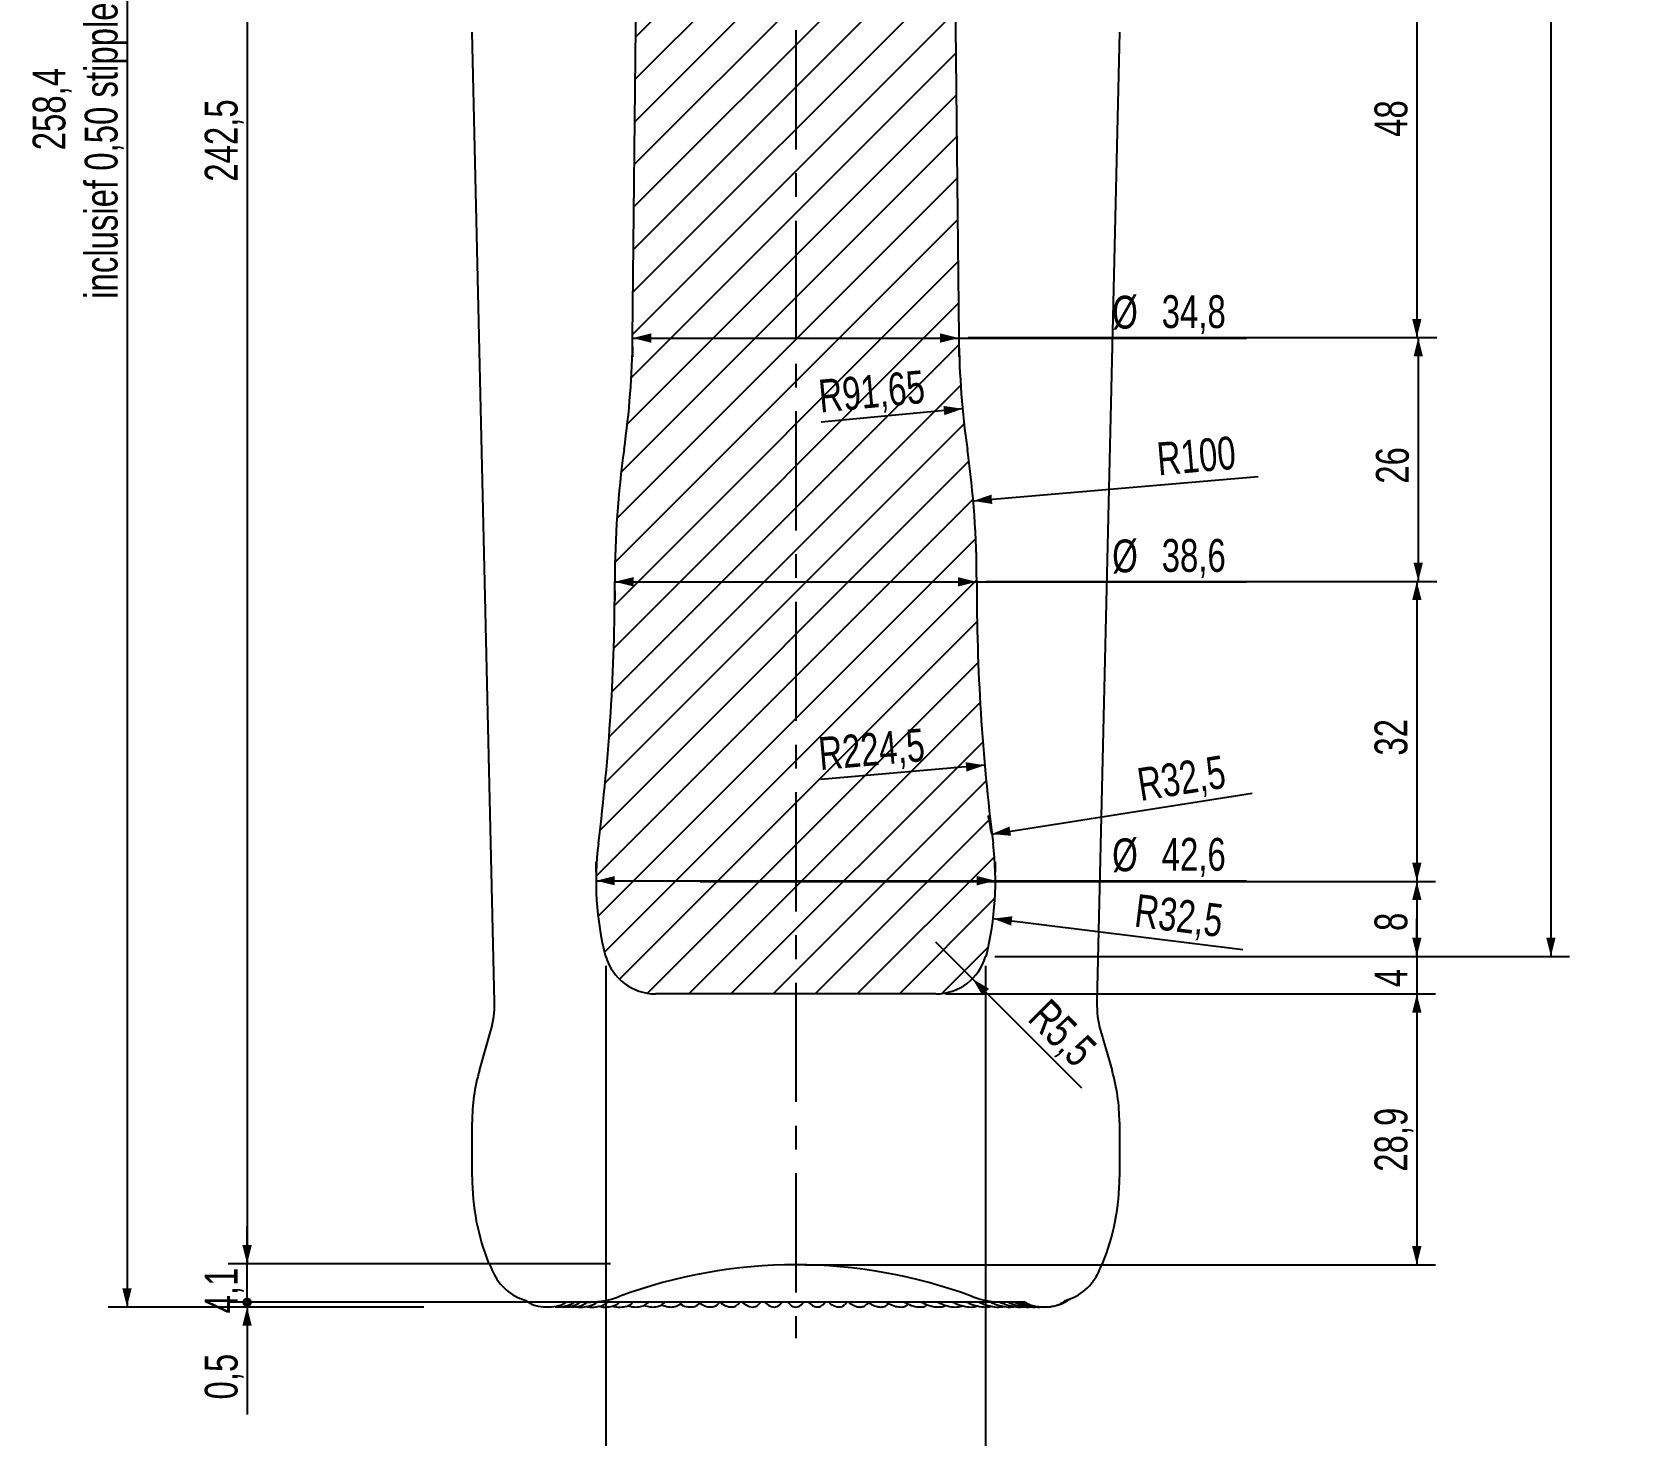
# Model space of a CAD drawing. Header units: millimetres. Extents: x -295 to 586, y 8 to 412.
# Drawn here: x 95.7 to 267.2, y 87.2 to 236.9 of the extents above; entities that cross this region are included whole.
import ezdxf

# ---------------------------------------------------------------- set-up
doc = ezdxf.new("R2010")
doc.units = ezdxf.units.MM
doc.linetypes.add('CENTERX2', pattern=[20.319999999999997, 12.7, -2.54, 2.54, -2.54])
for name, color, linetype in [('CENTERLINE', 4, 'CENTERX2'), ('DIMENSIONS', 2, 'Continuous'), ('HATCH', 3, 'Continuous')]:
    doc.layers.add(name, color=color, linetype=linetype)
doc.layers.add('OUTLINE', color=7, linetype='Continuous', lineweight=25)
doc.styles.add('SLDTEXTSTYLE0', font='TXT', dxfattribs={"width": 0.75})
doc.dimstyles.new('SLDDIMSTYLE0', dxfattribs={"dimtxt": 3.5, "dimasz": 2, "dimexe": 0, "dimexo": 0.0625, "dimgap": 0.875, "dimtad": 1, "dimrnd": 1e-09, "dimzin": 12, "dimdsep": 46, "dimtxsty": 'SLDTEXTSTYLE0', "dimsah": 1, "dimcen": 0.09, "dimadec": 0, "dimazin": 3, "dimtfac": 1, "dimtofl": 0, "dimtmove": 0, "dimatfit": 3, "dimfxl": 0, "dimfrac": 2, "dimtolj": 1, "dimtzin": 12, "dimarcsym": 0})
doc.dimstyles.new('SLDDIMSTYLE1', dxfattribs={"dimtxt": 3.5, "dimasz": 1, "dimexe": 0, "dimexo": 0.0625, "dimgap": 0.875, "dimtad": 1, "dimrnd": 1e-09, "dimzin": 12, "dimdsep": 46, "dimtxsty": 'SLDTEXTSTYLE0', "dimblk1": 'DOT', "dimsah": 1, "dimcen": 0.09, "dimadec": 0, "dimazin": 3, "dimtfac": 1, "dimtmove": 0, "dimatfit": 0, "dimldrblk": 'DOT', "dimfxl": 0, "dimfrac": 2, "dimtolj": 1, "dimtzin": 12, "dimarcsym": 0})
doc.dimstyles.new('SLDDIMSTYLE2', dxfattribs={"dimtxt": 3.5, "dimasz": 2, "dimexe": 0, "dimexo": 0.0625, "dimgap": 0.875, "dimtad": 1, "dimrnd": 1e-09, "dimdsep": 46, "dimtxsty": 'SLDTEXTSTYLE0', "dimblk2": 'DOT', "dimsah": 1, "dimcen": 0.09, "dimadec": 0, "dimazin": 2, "dimtfac": 1, "dimtmove": 0, "dimatfit": 0, "dimfxl": 0, "dimfrac": 2, "dimtolj": 1, "dimtzin": 12, "dimarcsym": 0})
doc.dimstyles.new('SLDDIMSTYLE3', dxfattribs={"dimtxt": 3.5, "dimasz": 2, "dimexe": 0, "dimexo": 0.0625, "dimgap": 0.875, "dimtad": 1, "dimrnd": 1e-09, "dimzin": 12, "dimdsep": 46, "dimtxsty": 'SLDTEXTSTYLE0', "dimsah": 1, "dimcen": 0.09, "dimadec": 0, "dimazin": 3, "dimtfac": 1, "dimtmove": 0, "dimatfit": 0, "dimfxl": 0, "dimfrac": 2, "dimtolj": 1, "dimtzin": 12, "dimarcsym": 0})
doc.dimstyles.new('SLDDIMSTYLE4', dxfattribs={"dimtxt": 3.5, "dimasz": 2, "dimexe": 0, "dimexo": 0.0625, "dimgap": 0.875, "dimtad": 1, "dimrnd": 1e-09, "dimzin": 12, "dimdsep": 46, "dimtxsty": 'SLDTEXTSTYLE0', "dimsah": 1, "dimcen": 0, "dimadec": 0, "dimazin": 3, "dimtfac": 1, "dimtofl": 0, "dimtmove": 0, "dimatfit": 3, "dimfxl": 0, "dimfrac": 2, "dimtolj": 1, "dimtzin": 12, "dimarcsym": 0})
doc.dimstyles.new('SLDDIMSTYLE5', dxfattribs={"dimtxt": 3.5, "dimasz": 2, "dimexe": 0, "dimexo": 0.0625, "dimgap": 0.875, "dimtad": 1, "dimrnd": 1e-09, "dimzin": 12, "dimdsep": 46, "dimtxsty": 'SLDTEXTSTYLE0', "dimsah": 1, "dimcen": 0, "dimadec": 0, "dimazin": 3, "dimtfac": 1, "dimtofl": 0, "dimtmove": 0, "dimatfit": 3, "dimfxl": 0, "dimfrac": 2, "dimtolj": 1, "dimtzin": 12, "dimarcsym": 0})
doc.dimstyles.new('SLDDIMSTYLE6', dxfattribs={"dimtxt": 3.5, "dimasz": 2, "dimexe": 0, "dimexo": 0.0625, "dimgap": 0.875, "dimtad": 1, "dimrnd": 1e-09, "dimzin": 12, "dimdsep": 46, "dimtxsty": 'SLDTEXTSTYLE0', "dimsah": 1, "dimcen": 0, "dimadec": 0, "dimazin": 3, "dimtfac": 1, "dimtofl": 0, "dimtmove": 0, "dimatfit": 3, "dimfxl": 0, "dimfrac": 2, "dimtolj": 1, "dimtzin": 12, "dimarcsym": 0})

# ---------------------------------------------------------------- blocks, each defined once
blk = doc.blocks.new('_D')
at = {"layer": 'DIMENSIONS'}
for p, q in [((170.8130645235097, 359.30348117679), (103.8029422759552, 359.30348117679)), ((105.8029422759552, 359.30348117679), (105.8029422759552, 100.90348117679)), ((137.4545818691661, 100.90348117679), (103.8029422759552, 100.90348117679))]:
    blk.add_line(p, q, dxfattribs=at)
for points in [[(105.8029422759552, 359.30348117679), (105.3029422759552, 357.30348117679), (106.3029422759552, 357.30348117679)], [(105.8029422759552, 100.90348117679), (106.3029422759552, 102.90348117679), (105.3029422759552, 102.90348117679)]]:
    blk.add_solid(points, dxfattribs=at)
at = {"layer": 'DIMENSIONS', "char_height": 3.5, "attachment_point": 1, "rotation": 90.00000000000041, "style": 'SLDTEXTSTYLE0'}
for s, insert in [('inclusief 0,50 stipple', (101.2912053613765, 208.446442458067)), ('258,4', (95.7356816340252, 224.2855208661774))]:
    blk.add_mtext(s, dxfattribs=dict(at, insert=insert))
blk = doc.blocks.new('_Dot')
at = {"color": 0, "linetype": 'ByBlock', "lineweight": -2}
blk.add_line((-0.5, 0), (-1, 0), dxfattribs=at)
at = {"color": 0, "linetype": 'ByBlock', "const_width": 0.5}
blk.add_lwpolyline([(-0.25, 0, 1), (0.25, 0, 1)], format="xyb", close=True, dxfattribs=at)
blk = doc.blocks.new('_D_1')
at = {"layer": 'DIMENSIONS'}
for p, q in [((118.6089745792282, 105.50348117679), (118.6089745792282, 109.50348117679)), ((157.3789745792281, 105.50348117679), (116.6089745792282, 105.50348117679)), ((118.6089745792282, 101.40348117679), (118.6089745792282, 105.50348117679)), ((157.3789745792281, 101.40348117679), (116.6089745792282, 101.40348117679)), ((118.6089745792282, 101.40348117679), (118.6089745792282, 97.40348117678998))]:
    blk.add_line(p, q, dxfattribs=at)
blk.add_solid([(118.6089745792282, 105.50348117679), (119.1089745792282, 107.50348117679), (118.1089745792282, 107.50348117679)], dxfattribs=at)
at = {"layer": 'DIMENSIONS', "rotation": 90.0000000000004}
blk.add_blockref('_Dot', (118.6089745792282, 101.40348117679), dxfattribs=at)
at = {"layer": 'DIMENSIONS', "insert": (114.0972376646493, 100.2210756547883), "char_height": 3.5, "attachment_point": 1, "rotation": 90, "style": 'SLDTEXTSTYLE0'}
blk.add_mtext('4,1', dxfattribs=at)
blk = doc.blocks.new('_D_2')
at = {"layer": 'DIMENSIONS'}
for p, q in [((118.6089745792281, 101.40348117679), (118.6089745792281, 105.40348117679)), ((157.3789745792281, 101.40348117679), (116.6089745792281, 101.40348117679)), ((118.6089745792281, 100.90348117679), (118.6089745792281, 101.40348117679)), ((137.4545818691661, 100.90348117679), (116.6089745792281, 100.90348117679)), ((118.6089745792281, 100.90348117679), (118.6089745792281, 89.45016295888443))]:
    blk.add_line(p, q, dxfattribs=at)
blk.add_solid([(118.6089745792281, 100.90348117679), (118.1089745792281, 98.90348117679), (119.1089745792281, 98.90348117679)], dxfattribs=at)
at = {"layer": 'DIMENSIONS', "rotation": 270.0000000000004}
blk.add_blockref('_Dot', (118.6089745792281, 101.40348117679), dxfattribs=at)
at = {"layer": 'DIMENSIONS', "insert": (114.0972376646492, 91.03766295888447), "char_height": 3.5, "attachment_point": 1, "rotation": 90, "style": 'SLDTEXTSTYLE0'}
blk.add_mtext('0,5', dxfattribs=at)
blk = doc.blocks.new('_D_3')
at = {"layer": 'DIMENSIONS'}
for p, q in [((243.3839745792282, 138.30348117679), (243.3839745792282, 142.30348117679)), ((198.4339745792282, 138.30348117679), (245.3839745792282, 138.30348117679)), ((243.3839745792282, 138.30348117679), (243.3839745792282, 134.30348117679)), ((193.092471957099, 134.30348117679), (245.3839745792282, 134.30348117679)), ((243.3839745792282, 134.30348117679), (243.3839745792282, 130.30348117679))]:
    blk.add_line(p, q, dxfattribs=at)
for points in [[(243.3839745792282, 138.30348117679), (243.8839745792282, 140.30348117679), (242.8839745792282, 140.30348117679)], [(243.3839745792282, 134.30348117679), (242.8839745792282, 132.30348117679), (243.8839745792282, 132.30348117679)]]:
    blk.add_solid(points, dxfattribs=at)
at = {"layer": 'DIMENSIONS', "insert": (238.8722376646493, 135.0116278549608), "char_height": 3.5, "attachment_point": 1, "rotation": 90.00000000000041, "style": 'SLDTEXTSTYLE0'}
blk.add_mtext('4', dxfattribs=at)
blk = doc.blocks.new('_D_5')
at = {"layer": 'DIMENSIONS'}
for p, q in [((156.8839745792282, 137.30348117679), (156.8839745792282, 79.33659747293298)), ((197.3839745792281, 137.30348117679), (197.3839745792281, 79.33659747293298)), ((156.8839745792282, 81.33659747293298), (197.3839745792281, 81.33659747293298))]:
    blk.add_line(p, q, dxfattribs=at)
for points in [[(156.8839745792282, 81.33659747293298), (158.8839745792282, 80.83659747293298), (158.8839745792282, 81.83659747293298)], [(197.3839745792281, 81.33659747293298), (195.3839745792281, 81.83659747293298), (195.3839745792281, 80.83659747293298)]]:
    blk.add_solid(points, dxfattribs=at)
at = {"layer": 'DIMENSIONS', "char_height": 3.5, "attachment_point": 1, "style": 'SLDTEXTSTYLE0'}
for s, insert in [('%%c', (169.9705647431626, 85.84833456213487)), ('40,5', (175.248866727632, 85.84833438751188))]:
    blk.add_mtext(s, dxfattribs=dict(at, insert=insert))
blk = doc.blocks.new('_D_6')
at = {"layer": 'DIMENSIONS'}
for p, q in [((162.4839745792281, 348.0016962210916), (116.6089745792281, 348.0016962210916)), ((118.6089745792281, 348.0016962210916), (118.6089745792281, 105.50348117679)), ((143.4089745792282, 105.50348117679), (116.6089745792281, 105.50348117679))]:
    blk.add_line(p, q, dxfattribs=at)
for points in [[(118.6089745792281, 348.0016962210916), (118.1089745792281, 346.0016962210916), (119.1089745792281, 346.0016962210916)], [(118.6089745792281, 105.50348117679), (119.1089745792281, 107.50348117679), (118.1089745792281, 107.50348117679)]]:
    blk.add_solid(points, dxfattribs=at)
at = {"layer": 'DIMENSIONS', "insert": (114.0972376646493, 220.9346283883282), "char_height": 3.5, "attachment_point": 1, "rotation": 90.00000000000041, "style": 'SLDTEXTSTYLE0'}
blk.add_mtext('242,5', dxfattribs=at)
blk = doc.blocks.new('_D_7')
at = {"layer": 'DIMENSIONS'}
blk.add_line((197.2923335866784, 158.6905667029153), (179.8255015220563, 157.1587612578623), dxfattribs=at)
blk.add_solid([(197.2923335866784, 158.6905667029153), (195.256299113529, 159.0139296942228), (195.3436617615195, 158.0177531196457)], dxfattribs=at)
at = {"layer": 'DIMENSIONS', "insert": (179.4313612227724, 161.6530542111388), "char_height": 3.5, "attachment_point": 1, "rotation": 5.0119001887814925, "style": 'SLDTEXTSTYLE0'}
blk.add_mtext('R224,5', dxfattribs=at)
blk = doc.blocks.new('_D_8')
at = {"layer": 'DIMENSIONS'}
blk.add_line((198.0394483693349, 151.3521000684048), (225.8146995053793, 155.7197869781674), dxfattribs=at)
blk.add_arc((165.9339745792282, 146.30348117679), 32.50000000000002, 8.915059773654663, 12.45809198555026, dxfattribs=at)
blk.add_solid([(198.0394483693349, 151.3521000684048), (200.0928408932125, 151.1688539418871), (199.9374987734705, 152.1567146738904)], dxfattribs=at)
at = {"layer": 'DIMENSIONS', "insert": (213.3732539999658, 158.3269217302961), "char_height": 3.5, "attachment_point": 1, "rotation": 8.936638608628007, "style": 'SLDTEXTSTYLE0'}
blk.add_mtext('R32,5', dxfattribs=at)
blk = doc.blocks.new('_D_9')
at = {"layer": 'DIMENSIONS'}
blk.add_line((198.1898420390037, 142.3274260442001), (224.8184918427014, 139.0450161118687), dxfattribs=at)
blk.add_solid([(198.1898420390037, 142.3274260442001), (200.1136484191039, 141.5865016135826), (200.2359885770297, 142.5789898431142)], dxfattribs=at)
at = {"layer": 'DIMENSIONS', "insert": (213.5738633529384, 144.9732102229376), "char_height": 3.5, "attachment_point": 1, "rotation": 352.9728209398098, "style": 'SLDTEXTSTYLE0'}
blk.add_mtext('R32,5', dxfattribs=at)
blk = doc.blocks.new('_D_11')
at = {"layer": 'DIMENSIONS'}
for p, q in [((190.7839745792281, 345.30348117679), (259.6839745792283, 345.30348117679)), ((257.6839745792283, 345.30348117679), (257.6839745792283, 138.30348117679)), ((198.4339745792282, 138.30348117679), (259.6839745792283, 138.30348117679))]:
    blk.add_line(p, q, dxfattribs=at)
for points in [[(257.6839745792283, 345.30348117679), (257.1839745792283, 343.30348117679), (258.1839745792283, 343.30348117679)], [(257.6839745792283, 138.30348117679), (258.1839745792283, 140.30348117679), (257.1839745792283, 140.30348117679)]]:
    blk.add_solid(points, dxfattribs=at)
at = {"layer": 'DIMENSIONS', "insert": (253.1722376646494, 237.924314502921), "char_height": 3.5, "attachment_point": 1, "rotation": 90.00000000000041, "style": 'SLDTEXTSTYLE0'}
blk.add_mtext('207', dxfattribs=at)
blk = doc.blocks.new('_D_13')
at = {"layer": 'DIMENSIONS'}
for p, q in [((195.0339745792282, 252.30348117679), (245.3839745792281, 252.30348117679)), ((243.3839745792281, 252.30348117679), (243.3839745792281, 204.30348117679)), ((195.5339745792282, 204.30348117679), (245.3839745792281, 204.30348117679))]:
    blk.add_line(p, q, dxfattribs=at)
for points in [[(243.3839745792281, 252.30348117679), (242.8839745792281, 250.30348117679), (243.8839745792281, 250.30348117679)], [(243.3839745792281, 204.30348117679), (243.8839745792281, 206.30348117679), (242.8839745792281, 206.30348117679)]]:
    blk.add_solid(points, dxfattribs=at)
at = {"layer": 'DIMENSIONS', "insert": (238.8722376646492, 225.7173699832672), "char_height": 3.5, "attachment_point": 1, "rotation": 90.00000000000041, "style": 'SLDTEXTSTYLE0'}
blk.add_mtext('48', dxfattribs=at)
blk = doc.blocks.new('_D_20')
at = {"layer": 'DIMENSIONS'}
for q in [(192.092471957099, 139.80348117679), (207.6295849239683, 124.2663682099207)]:
    blk.add_line((195.981559253625, 135.914393880264), q, dxfattribs=at)
blk.add_solid([(195.981559253625, 135.914393880264), (197.0422194254048, 134.1466269272976), (197.7493262065914, 134.8537337084842)], dxfattribs=at)
at = {"layer": 'DIMENSIONS', "insert": (204.2200733422817, 134.0080615754559), "char_height": 3.5, "attachment_point": 1, "rotation": 315.0000000000007, "style": 'SLDTEXTSTYLE0'}
blk.add_mtext('R5,5', dxfattribs=at)
blk = doc.blocks.new('_D_22')
at = {"layer": 'DIMENSIONS'}
for p, q in [((159.7339745792281, 204.2594455560992), (194.5339745792282, 204.2594455560992)), ((194.5339745792282, 204.2594455560992), (225.2223122073445, 204.2594455560992)), ((159.7339745792281, 203.30348117679), (159.7339745792281, 202.2594455560992)), ((194.5339745792282, 203.30348117679), (194.5339745792282, 202.2594455560992))]:
    blk.add_line(p, q, dxfattribs=at)
for points in [[(159.7339745792281, 204.2594455560992), (161.7339745792281, 203.7594455560992), (161.7339745792281, 204.7594455560992)], [(194.5339745792282, 204.2594455560992), (192.5339745792282, 204.7594455560992), (192.5339745792282, 203.7594455560992)]]:
    blk.add_solid(points, dxfattribs=at)
at = {"layer": 'DIMENSIONS', "char_height": 3.5, "attachment_point": 1, "style": 'SLDTEXTSTYLE0'}
for s, insert in [('%%c', (210.8924848167332, 208.7711826453011)), ('34,8', (216.1709222151073, 208.8246548219609))]:
    blk.add_mtext(s, dxfattribs=dict(at, insert=insert))
blk = doc.blocks.new('_D_23')
at = {"layer": 'DIMENSIONS'}
blk.add_line((194.9286352283318, 196.70861285793), (179.8515711736704, 195.2960236677107), dxfattribs=at)
blk.add_solid([(194.9286352283318, 196.70861285793), (192.8907145410353, 197.0198672109744), (192.9839972792846, 196.0242275518885)], dxfattribs=at)
at = {"layer": 'DIMENSIONS', "insert": (179.4308047567823, 199.7870124586466), "char_height": 3.5, "attachment_point": 1, "rotation": 5.35248902585686, "style": 'SLDTEXTSTYLE0'}
blk.add_mtext('R91,65', dxfattribs=at)
blk = doc.blocks.new('_D_24')
at = {"layer": 'DIMENSIONS'}
blk.add_line((196.0649516321329, 186.8865116138541), (226.4686426080547, 189.5057352003784), dxfattribs=at)
blk.add_solid([(196.0649516321329, 186.8865116138541), (198.1004863253763, 186.5600173373309), (198.0146560210057, 187.5563271078599)], dxfattribs=at)
at = {"layer": 'DIMENSIONS', "insert": (215.5281838226459, 193.0909965145285), "char_height": 3.5, "attachment_point": 1, "rotation": 4.923772302645134, "style": 'SLDTEXTSTYLE0'}
blk.add_mtext('R100', dxfattribs=at)
blk = doc.blocks.new('_D_25')
at = {"layer": 'DIMENSIONS'}
for p, q in [((193.092471957099, 134.30348117679), (245.3839745792281, 134.30348117679)), ((243.3839745792281, 134.30348117679), (243.3839745792281, 105.4034811767899)), ((178.1339745792282, 105.4034811767899), (245.3839745792281, 105.4034811767899))]:
    blk.add_line(p, q, dxfattribs=at)
for points in [[(243.3839745792281, 134.30348117679), (242.8839745792281, 132.30348117679), (243.8839745792281, 132.30348117679)], [(243.3839745792281, 105.4034811767899), (243.8839745792281, 107.4034811767899), (242.8839745792281, 107.4034811767899)]]:
    blk.add_solid(points, dxfattribs=at)
at = {"layer": 'DIMENSIONS', "insert": (238.8722376646492, 115.3277866463327), "char_height": 3.5, "attachment_point": 1, "rotation": 90.00000000000041, "style": 'SLDTEXTSTYLE0'}
blk.add_mtext('28,9', dxfattribs=at)
blk = doc.blocks.new('_D_26')
at = {"layer": 'DIMENSIONS'}
for p, q in [((195.5339745792282, 204.30348117679), (245.533974579228, 204.30348117679)), ((243.533974579228, 204.30348117679), (243.533974579228, 178.3034811767886)), ((197.4339745792282, 178.3034811767886), (245.533974579228, 178.3034811767886))]:
    blk.add_line(p, q, dxfattribs=at)
for points in [[(243.533974579228, 204.30348117679), (243.033974579228, 202.30348117679), (244.033974579228, 202.30348117679)], [(243.533974579228, 178.3034811767886), (244.033974579228, 180.3034811767886), (243.033974579228, 180.3034811767886)]]:
    blk.add_solid(points, dxfattribs=at)
at = {"layer": 'DIMENSIONS', "insert": (239.0222376646491, 188.7173699832665), "char_height": 3.5, "attachment_point": 1, "rotation": 90.00000000000041, "style": 'SLDTEXTSTYLE0'}
blk.add_mtext('26', dxfattribs=at)
blk = doc.blocks.new('_D_27')
at = {"layer": 'DIMENSIONS'}
for p, q in [((197.4339745792282, 178.3034811767886), (245.3839745792281, 178.3034811767886)), ((243.3839745792281, 178.3034811767886), (243.3839745792281, 146.30348117679)), ((166.9339745792282, 146.30348117679), (245.3839745792281, 146.30348117679))]:
    blk.add_line(p, q, dxfattribs=at)
for points in [[(243.3839745792281, 178.3034811767886), (242.8839745792281, 176.3034811767886), (243.8839745792281, 176.3034811767886)], [(243.3839745792281, 146.30348117679), (243.8839745792281, 148.30348117679), (242.8839745792281, 148.30348117679)]]:
    blk.add_solid(points, dxfattribs=at)
at = {"layer": 'DIMENSIONS', "insert": (238.8722376646492, 159.7173699832665), "char_height": 3.5, "attachment_point": 1, "rotation": 90.00000000000041, "style": 'SLDTEXTSTYLE0'}
blk.add_mtext('32', dxfattribs=at)
blk = doc.blocks.new('_D_28')
at = {"layer": 'DIMENSIONS'}
for p, q in [((166.9339745792282, 146.30348117679), (245.3839745792281, 146.30348117679)), ((243.3839745792281, 146.30348117679), (243.3839745792281, 138.30348117679)), ((198.3839745792281, 138.30348117679), (245.3839745792281, 138.30348117679))]:
    blk.add_line(p, q, dxfattribs=at)
for points in [[(243.3839745792281, 146.30348117679), (242.8839745792281, 144.30348117679), (243.8839745792281, 144.30348117679)], [(243.3839745792281, 138.30348117679), (243.8839745792281, 140.30348117679), (242.8839745792281, 140.30348117679)]]:
    blk.add_solid(points, dxfattribs=at)
at = {"layer": 'DIMENSIONS', "insert": (238.8722376646492, 141.0104255800286), "char_height": 3.5, "attachment_point": 1, "rotation": 90.00000000000041, "style": 'SLDTEXTSTYLE0'}
blk.add_mtext('8', dxfattribs=at)
blk = doc.blocks.new('_D_29')
at = {"layer": 'DIMENSIONS'}
for p, q in [((157.8339745792282, 178.2565992779422), (196.4339745792281, 178.2565992779409)), ((157.8339745792281, 177.30348117679), (157.8339745792281, 176.2565992779422)), ((196.4339745792281, 178.2565992779409), (225.2223122073406, 178.2565992779398)), ((196.4339745792281, 177.3034811767886), (196.4339745792281, 176.2565992779409))]:
    blk.add_line(p, q, dxfattribs=at)
for points in [[(157.8339745792282, 178.2565992779422), (159.8339745792281, 177.7565992779421), (159.8339745792282, 178.7565992779421)], [(196.4339745792281, 178.2565992779409), (194.4339745792282, 178.7565992779409), (194.4339745792281, 177.7565992779409)]]:
    blk.add_solid(points, dxfattribs=at)
at = {"layer": 'DIMENSIONS', "char_height": 3.5, "attachment_point": 1, "style": 'SLDTEXTSTYLE0'}
for s, insert in [('%%c', (210.8924848167293, 182.768336367142)), ('38,6', (216.1709222151034, 182.8218085438017))]:
    blk.add_mtext(s, dxfattribs=dict(at, insert=insert))
blk = doc.blocks.new('_D_30')
at = {"layer": 'DIMENSIONS'}
for p, q in [((155.8339745792282, 147.30348117679), (155.8339745792282, 148.3737436598728)), ((198.4339745792282, 147.30348117679), (198.4339745792282, 148.3737436598728)), ((155.8339745792282, 146.3737436598728), (198.4339745792282, 146.3737436598728)), ((198.4339745792282, 146.3737436598728), (225.2223122073444, 146.3737436598728))]:
    blk.add_line(p, q, dxfattribs=at)
for points in [[(155.8339745792282, 146.3737436598728), (157.8339745792282, 145.8737436598728), (157.8339745792282, 146.8737436598728)], [(198.4339745792282, 146.3737436598728), (196.4339745792282, 146.8737436598728), (196.4339745792282, 145.8737436598728)]]:
    blk.add_solid(points, dxfattribs=at)
at = {"layer": 'DIMENSIONS', "char_height": 3.5, "attachment_point": 1, "style": 'SLDTEXTSTYLE0'}
for s, insert in [('%%c', (210.8924848167331, 150.8854807490747)), ('42,6', (216.1709222151072, 150.9389529257345))]:
    blk.add_mtext(s, dxfattribs=dict(at, insert=insert))

msp = doc.modelspace()

# ---------------------------------------------------------------- hatches: boundary and pattern name
at = {"layer": 'HATCH'}
h = msp.add_hatch(dxfattribs=at)
h.set_pattern_fill('ANSI31', color=256, angle=2.8e-322, style=0)
h.set_pattern_definition([(45, (0, 0), (-2.245064030267288, 2.245064030267288), [])])
edge = h.paths.add_edge_path(flags=0)
edge.add_line((164.4839745792281, 345.30348117679), (164.4839745792281, 340.30348117679))
edge.add_line((164.4839745792281, 340.30348117679), (162.1339745792281, 292.3034811767901))
edge.add_arc((-87.56694816100253, 304.5284221859471), 250, 355.5529723445864, 357.19713211362006, ccw=False)
edge.add_arc((649.4800406419337, 247.207167988637), 489.2726086405665, 175.5529723445864, 179.4031905487709)
edge.add_line((160.2339745792281, 252.30348117679), (159.7339745792281, 204.30348117679))
edge.add_arc((68.08724425494854, 205.2581346176678), 91.65170234274653, 351.91488913716887, 359.4031905487709, ccw=False)
edge.add_arc((257.8339745792282, 178.30348117679), 100, 171.9148891371689, 180)
edge.add_arc((-66.66602542075015, 178.3034811767886), 224.4999999999783, 352.84733125000406, 359.99999999999955, ccw=False)
edge.add_arc((188.3339745792282, 146.30348117679), 32.5, 172.8473312500059, 194.2500326978044)
edge.add_line((156.8339745792282, 138.30348117679), (156.8839745792282, 138.30348117679))
edge.add_arc((162.1754772013573, 139.80348117679), 5.500000000000003, 195.8266201318733, 270.0000000000008)
edge.add_line((162.1754772013573, 134.30348117679), (192.092471957099, 134.30348117679))
edge.add_arc((192.092471957099, 139.80348117679), 5.500000000000003, 270.0000000000008, 344.1733798681284)
edge.add_line((197.3839745792281, 138.30348117679), (197.4339745792282, 138.30348117679))
edge.add_arc((165.9339745792282, 146.30348117679), 32.5, 345.7499673021973, 367.152668749995)
edge.add_arc((420.9339745792064, 178.3034811767886), 224.4999999999783, 180, 187.1526687499951, ccw=False)
edge.add_arc((96.43397457922815, 178.30348117679), 100, 5.088887490341627e-14, 8.085110862831925)
edge.add_arc((286.1807049035078, 205.2581346176678), 91.65170234274653, 180.5968094512291, 188.0851108628312, ccw=False)
edge.add_line((194.5339745792282, 204.30348117679), (194.0339745792282, 252.30348117679))
edge.add_arc((-295.2120914834774, 247.2071679886369), 489.2726086405665, 0.5968094512291763, 4.44702765541359)
edge.add_arc((441.8348973194588, 304.5284221859472), 250, 182.8028678863799, 184.4470276554136, ccw=False)
edge.add_line((192.1339745792282, 292.3034811767901), (189.7839745792281, 340.30348117679))
edge.add_line((189.7839745792281, 340.30348117679), (189.7839745792281, 345.30348117679))
edge.add_line((189.7839745792281, 345.30348117679), (164.4839745792281, 345.30348117679))

# ---------------------------------------------------------------- linework, layer by layer
at = {"layer": 'CENTERLINE'}
msp.add_line((177.1339745792282, 359.00348117679), (177.1339745792282, 97.59375970199099), dxfattribs=at)
at = {"layer": 'OUTLINE'}
for p, q in [((159.7339743348491, 204.3034799846971), (160.233975348128, 252.3034804019296)), ((194.0339738103282, 252.3034804019296), (194.5339748236072, 204.3034799846971)), ((145.0089746686351, 133.4034868034685), (142.6103161248099, 236.885830059942)), ((211.6576330336463, 236.885830059942), (209.2589744898212, 133.4034868034685)), ((156.8839745196235, 138.303480342325), (156.8339736732375, 138.303480342325)), ((197.4339754852187, 138.303480342325), (197.3839746388328, 138.303480342325)), ((192.0924717160594, 134.3034871372545), (162.1754774423968, 134.3034871372545)), ((143.3930294188392, 126.1485286506975), (144.6196296783816, 130.3992189916933)), ((209.6483194800746, 130.3992189916933), (210.8749197396171, 126.1485286506975)), ((142.6089750203025, 114.803484872278), (142.6089750203025, 120.6034787449205)), ((211.6589741381538, 120.6034787449205), (211.6589741381538, 114.803484872278)), ((144.4589728089702, 105.5034764561021), (144.4089756878745, 105.5034764561021)), ((209.8589734705817, 105.5034764561021), (209.8089763494861, 105.5034764561021)), ((154.8387547555101, 101.4034815582597), (152.6569583984744, 101.4034815582597)), ((199.4291944029462, 101.4034815582597), (154.8387547555101, 101.4034815582597)), ((164.9433103921544, 101.3449795994127), (164.9939687522781, 101.4034815582597)), ((164.9433103921544, 101.3449795994127), (164.9868767308724, 101.4034815582597)), ((166.8447274314892, 101.278282001909), (166.9582044305932, 101.4034815582597)), ((168.8575381013286, 101.2259491237962), (169.0243696394097, 101.4034815582597)), ((170.9660724336934, 101.1866100582445), (171.1755459728372, 101.4034815582597)), ((173.1539489301574, 101.1592515262926), (173.3944636835438, 101.4034815582597)), ((175.4042445282173, 101.1431284698808), (175.6636098325905, 101.4034815582597)), ((177.6996600274649, 101.1377938541734), (177.9653454032448, 101.4034815582597)), ((180.0226657251548, 101.1431284698808), (180.2820311459434, 101.4034815582597)), ((182.3556422787439, 101.1592515262926), (182.596157264961, 101.4034815582597)), ((184.6810080642533, 101.1866100582445), (184.8904811377358, 101.4034815582597)), ((201.6109907599818, 101.4034815582597), (199.4291944029462, 101.4034815582597))]:
    msp.add_line(p, q, dxfattribs=at)
at = {"layer": 'OUTLINE', "flags": 128}
msp.add_lwpolyline([(176.5682891309914, 101.1377938541734), (176.5572483018693, 101.1488505157793), (176.5091868765373, 101.1968918594682), (176.4238157375437, 101.282275513109), (176.3026037552115, 101.4034815582597)], dxfattribs=at)
at = {"layer": 'OUTLINE'}
for centre, radius, start, end in [((68.08724425494854, 205.2581346176678), 91.65170234274653, 351.9148891371697, 359.4031905487717), ((286.1807049035078, 205.2581346176678), 91.65170234274655, 180.5968094512299, 188.085110862832), ((257.8339745792282, 178.30348117679), 100.0000000000001, 171.9148891371689, 180), ((96.43397457922815, 178.30348117679), 100, 5.088887490341627e-14, 8.085110862831094), ((-66.66602542075015, 178.3034811767886), 224.4999999999783, 352.8473312500057, 3.626824046568993e-13), ((420.9339745792064, 178.3034811767886), 224.4999999999783, 180, 187.1526687499959), ((188.3339745792282, 146.30348117679), 32.50000000000001, 172.8473312500059, 194.2500326978044), ((165.9339745792282, 146.30348117679), 32.5, 345.7499673021973, 7.152668749994175), ((162.1754772013573, 139.80348117679), 5.5, 195.8266201318733, 270.0000000000008), ((192.092471957099, 139.80348117679), 5.5, 270.0000000000008, 344.1733798681284), ((135.0116317372222, 133.1717489067241), 10.00002818724013, 343.9037349544065, 1.327843221729412), ((219.2563174212341, 133.1717489067241), 10.00002818724013, 178.6721567782706, 196.0962650455951), ((162.6089745792282, 120.60348117679), 19.99999999999997, 163.9037349544057, 180), ((191.6589745792282, 120.60348117679), 19.99999999999997, 0, 16.0962650455943), ((167.5339745792282, 114.80348117679), 24.92499999999999, 180, 201.9081252867974), ((186.7339745792282, 114.80348117679), 24.92499999999999, 338.0918747132042, 0), ((167.5339745792282, 114.80348117679), 24.87861782736331, 201.9510902268599, 204.0582889541589), ((149.8387540691864, 106.9034811767901), 5.500000000000043, 204.0582889541589, 254.3183790477681), ((177.1339745792282, 51.26887397786567), 54.1346071989243, 69.65747437620182, 110.3425256237981), ((204.42919508927, 106.9034811767901), 5.500000000000012, 285.6816209522323, 335.9417110458426), ((186.7339745792282, 114.80348117679), 24.87861782736328, 335.9417110458427, 338.0489097731417), ((154.8387540691864, 111.4034811767901), 10.00000000000006, 270.0000000000008, 290.3425256237987), ((199.42919508927, 111.4034811767901), 10.00000000000006, 249.6574743762028, 270.0000000000008), ((177.1339745792284, 101.70348117679), 0.7999999999999884, 225.0000000000015, 315.0000000000015)]:
    msp.add_arc(centre, radius, start, end, dxfattribs=at)
for points, knots in [([(148.3521501332621, 101.6081994337952), (148.4942638665474, 101.4787817483615), (148.6574061804458, 101.3717246717024), (148.999678638319, 101.1964892510498), (149.1782812660159, 101.1282494381687), (149.7304987602998, 100.9661186387096), (150.1230331610689, 100.9154669153636), (150.8721069769647, 100.8952932350279), (151.2428998073167, 100.9227508004083), (151.9749211312963, 101.0735740227085), (152.3407487842826, 101.2002360669106), (152.6569590882631, 101.4034811767899)], [0, 0, 0, 0, 0.1249999999999954, 0.1249999999999954, 0.2499999999999908, 0.2499999999999908, 0.4999999999999939, 0.4999999999999939, 0.749999999999997, 0.749999999999997, 1, 1, 1, 1]), ([(151.489409578098, 100.9279557022417), (151.6441812483543, 100.9216444046629), (152.1314968935593, 100.9017725893202), (152.8471409817969, 101.0511486519838), (153.3223672468068, 101.2954380437338), (153.5325487675798, 101.4034815582597)], [0, 0, 0, 0, 0.2060807700172695, 0.6488679952796848, 1, 1, 1, 1]), ([(152.0023485245835, 100.9307869228685), (152.2197550652633, 100.9208884985976), (152.7663005550805, 100.8960045225931), (153.5108764307955, 101.0512284137378), (153.954109371666, 101.2981819210099), (154.1431014957559, 101.4034815582597)], [0, 0, 0, 0, 0.2747759742518248, 0.6907684054393348, 0.9999999999999999, 0.9999999999999999, 0.9999999999999999, 0.9999999999999999]), ([(152.7024572315347, 100.9330817016923), (152.9826288012984, 100.9195191603214), (153.5868549115098, 100.8902697913577), (154.3175328178095, 101.0384601933101), (154.6934695570008, 101.2651545068325), (154.8256491842401, 101.3448603901231)], [0, 0, 0, 0, 0.3592183663460031, 0.7747007178378498, 1, 1, 1, 1]), ([(153.6274076970946, 100.9442277702653), (153.6434559004362, 100.9407095968535), (153.9795610977943, 100.8670268085828), (154.6167250448737, 100.9060169601371), (155.467966595427, 101.0771350852206), (155.9082928016552, 101.3889065139804), (156.1202229532134, 101.5389629158342)], [0, 0, 0, 0, 0.01664022655812535, 0.3485042227078849, 0.6864333830961411, 1, 1, 1, 1]), ([(154.7802565219533, 100.9689935001695), (154.8342697310128, 100.9563702720948), (155.2034586097362, 100.8700884995447), (155.8214929554609, 100.9038875763366), (156.5530718817339, 101.0535882595847), (156.9142236882, 101.3015031346425), (157.0747205587756, 101.4116771969163)], [0, 0, 0, 0, 0.06139438198675352, 0.4196403702034312, 0.7420865610441494, 1, 1, 1, 1]), ([(156.107499224199, 100.9940572532976), (156.1973074213485, 100.9716896605624), (156.5963271019376, 100.8723099826262), (157.2184833661468, 100.9024750903973), (157.903668437707, 101.0579101495492), (158.2293157712013, 101.3050905614405), (158.3706019046437, 101.4123328480089)], [0, 0, 0, 0, 0.1029389669229234, 0.4573599627370121, 0.7645688914652248, 1, 1, 1, 1]), ([(157.5842788043153, 101.0233529362047), (157.712390993679, 100.9891242830801), (158.1429648865703, 100.8740847657829), (158.7666252928532, 100.9031744723957), (159.3733654394159, 101.0496998030319), (159.635045259042, 101.2685590080879), (159.7296604486835, 101.34769161075)], [0, 0, 0, 0, 0.1564522441851862, 0.5258223449693025, 0.8285522788169726, 1, 1, 1, 1]), ([(159.2049980136287, 101.0564931186998), (159.3716560846309, 101.0084088036887), (159.799454169107, 100.8849801708515), (160.401548920505, 100.8960426820835), (161.0013209702234, 101.0445147140071), (161.2829413569816, 101.2935236797589), (161.4094907018077, 101.4054187092149)], [0, 0, 0, 0, 0.198154184228912, 0.5086461155723749, 0.7792045069327685, 1, 1, 1, 1]), ([(160.9742575856578, 101.0900803360307), (161.1727963883518, 101.027868286677), (161.6111646125416, 100.8905057901358), (162.2009557018194, 100.893061694401), (162.7644365235329, 101.0437637817247), (163.0206442824767, 101.294209472484), (163.1383755775821, 101.4092930111253)], [0, 0, 0, 0, 0.2443109619805784, 0.5394318949257916, 0.7883620710077286, 1, 1, 1, 1]), ([(162.8194469558727, 101.1417277607286), (163.0632617555474, 101.0574189432701), (163.5165741478028, 100.9006678691706), (164.1050846180108, 100.889826858118), (164.6251088938306, 101.0322953923171), (164.8540643541205, 101.2741869974456), (164.9583344879281, 101.3843484672868)], [0, 0, 0, 0, 0.3136386281290358, 0.5831322668294125, 0.8101514842110225, 1, 1, 1, 1]), ([(164.7830903130304, 101.2263663563097), (164.8254429028082, 101.2032761360293), (165.1223948476616, 101.0413808220634), (165.5519021177504, 100.9227656093866), (166.0960041982561, 100.8861908722989), (166.5524605731279, 101.0004009691094), (166.7478014770136, 101.210168296723), (166.8271608250868, 101.2953885349596)], [0, 0, 0, 0, 0.05644764584062975, 0.3957783526986205, 0.6387507036866774, 0.8532385789300989, 1, 1, 1, 1]), ([(166.8739448833, 101.3104983124101), (166.9551909148347, 101.2618459211589), (167.2761713335728, 101.0696338878887), (167.6765245459279, 100.9330806842747), (168.1644391780102, 100.8851258788015), (168.5801844663741, 100.972089829977), (168.7685725128464, 101.1660868586305), (168.8452260168922, 101.2450226101244)], [0, 0, 0, 0, 0.117398336062145, 0.4638080944580348, 0.6683939300106825, 0.8650722925179742, 0.9999999999999999, 0.9999999999999999, 0.9999999999999999, 0.9999999999999999]), ([(169.0464950698149, 101.4054485115373), (169.1619361818827, 101.3290368135286), (169.4989231476102, 101.1059815622686), (169.8873649475264, 100.9367653586639), (170.3759060724677, 100.8797701265258), (170.7675914095683, 100.9916480343346), (170.9055532347708, 101.1496357660956), (170.9524406651687, 101.203329161104)], [0, 0, 0, 0, 0.1818705404951729, 0.5309027303953973, 0.7551178697274747, 0.916774848245257, 1, 1, 1, 1]), ([(171.4639248857927, 101.3860471996629), (171.5448716798396, 101.3265447282942), (171.8219436367265, 101.1228743250885), (172.0752092837935, 100.983327373362), (172.480342290467, 100.8858659223237), (172.808600613898, 100.9305348689231), (173.0556621448803, 101.0385068754365), (173.1357988369572, 101.1542436380183), (173.1516681211722, 101.1771627220476)], [0, 0, 0, 0, 0.1564452369150191, 0.5354948080165383, 0.6957838778410215, 0.8304549582054, 0.9664253866018554, 1, 1, 1, 1]), ([(173.8802771615517, 101.3901599201524), (173.9347515435327, 101.34448391151), (174.1511601305718, 101.1630283330814), (174.2858013429916, 101.0580781945655), (174.6012971465573, 100.9220907893296), (174.8663710491113, 100.8902045783664), (175.1305473574806, 100.9497219537429), (175.331182209338, 101.0481733040888), (175.3973292595764, 101.1438632523717), (175.4065863388311, 101.1572547706926)], [0, 0, 0, 0, 0.1300827889414679, 0.5167756205614763, 0.6481902703897704, 0.7476968365863513, 0.8601977609352256, 0.9804351002448695, 0.9999999999999999, 0.9999999999999999, 0.9999999999999999, 0.9999999999999999]), ([(178.4969903128874, 101.387745932039), (178.5127317245787, 101.3744905348329), (178.6829523333929, 101.2311525784447), (178.8457924053353, 101.1111835528447), (179.0664446952731, 100.9814991047097), (179.2853007854177, 100.9088630310799), (179.5322629741297, 100.8951728003625), (179.8002224426324, 100.9608367486093), (179.9442029117635, 101.082326735117), (180.0146710193437, 101.1417873653734)], [0, 0, 0, 0, 0.0384002165407528, 0.4152428236009142, 0.5764231922844574, 0.6753202506839284, 0.7766978055815934, 0.8907096000301776, 1, 1, 1, 1]), ([(180.707304931311, 101.3489433082902), (180.7249456554517, 101.336027062214), (180.9306956667922, 101.1853803112373), (181.184828070715, 101.0374735763915), (181.5623908873358, 100.8915018164933), (181.9488106563394, 100.9111843738111), (182.216946099481, 101.0144202863809), (182.3165712486027, 101.1367384762454), (182.3445926020574, 101.1711426529252)], [0, 0, 0, 0, 0.03563516579017513, 0.4156255552190494, 0.6602206520510149, 0.8060083119325777, 0.9454363711720596, 1, 1, 1, 1]), ([(182.8459640565049, 101.3421185764635), (182.8758514749562, 101.3225773515174), (183.1202384135624, 101.1627903779792), (183.4378411913533, 101.0079807878346), (183.8598286837478, 100.8895593701355), (184.2485617201187, 100.9147184436273), (184.5571509258515, 101.0373644207394), (184.6524354558798, 101.1721984903259), (184.6701595532429, 101.1972792896593)], [0, 0, 0, 0, 0.04970567058078165, 0.4064391404172267, 0.6178825120805747, 0.7965146306895693, 0.9621492125052628, 0.9999999999999999, 0.9999999999999999, 0.9999999999999999, 0.9999999999999999]), ([(184.7141887592804, 101.4659174236619), (184.8293060903053, 101.3963942699255), (185.1808888094019, 101.1840618677303), (185.6438768771977, 100.9815508004234), (186.1351526052929, 100.8791454216449), (186.5714998177846, 100.9414548922431), (186.8999048539366, 101.0894196346231), (186.979789913685, 101.2306200286106), (186.9845492365491, 101.2390323433244)], [0, 0, 0, 0, 0.144976709321236, 0.4427769929604469, 0.6485008139073827, 0.8203750615372889, 0.9892984610727407, 0.9999999999999999, 0.9999999999999999, 0.9999999999999999, 0.9999999999999999]), ([(186.735064682616, 101.4524765762651), (186.8599820982641, 101.3827162418676), (187.2373212633141, 101.1719905700417), (187.783124367173, 100.9591982191522), (188.3383945978479, 100.8780691206765), (188.8453204251592, 100.9537970964527), (189.0923718373135, 101.1619543309101), (189.2080455618631, 101.2594171318376)], [0, 0, 0, 0, 0.1399824199003382, 0.42284615938335, 0.655725017728366, 0.8388045260645536, 1, 1, 1, 1]), ([(188.6769439625275, 101.4415391239488), (188.8105468691842, 101.3717278832796), (189.2098865551256, 101.1630617724765), (189.8206482571016, 100.9457741310504), (190.4396672199794, 100.8820212270946), (190.9184212379743, 100.9466320766986), (191.122392445421, 101.1073791429179), (191.1827297481429, 101.1549301895463)], [0, 0, 0, 0, 0.1468114966290233, 0.4388202204842428, 0.7031885022889847, 0.912199347089538, 1, 1, 1, 1]), ([(190.5220001536142, 101.4344461712205), (190.6631761312142, 101.3645633180555), (191.0811719018072, 101.1576532080173), (191.7419954717403, 100.9396786539547), (192.4194666470219, 100.8859439358536), (192.8972269929919, 100.9386761139425), (193.0904184725993, 101.0750481901256), (193.1230285736453, 101.0980673584306)], [0, 0, 0, 0, 0.1501170659555104, 0.4444686676160718, 0.722396327443326, 0.9531413919949835, 1, 1, 1, 1]), ([(192.2607374909055, 101.4284559044206), (192.4085080242332, 101.3582969882835), (192.8424828994241, 101.1522531567532), (193.5615151004775, 100.9384017243071), (194.3139119303521, 100.8592442700499), (194.7515423853923, 100.9908807628138), (194.9394540461433, 101.0474034103715)], [0, 0, 0, 0, 0.1544977777013392, 0.4537315544940452, 0.7654408882456668, 1, 1, 1, 1]), ([(193.8789141895902, 101.4240153583848), (194.0321183488846, 101.3537596097913), (194.4789375261512, 101.1488590644708), (195.225977572252, 100.9399731448058), (195.9796926222624, 100.8608919006996), (196.4004807774083, 100.9726267531923), (196.5649136873614, 101.0162897857988)], [0, 0, 0, 0, 0.1623004295754892, 0.4733484048144362, 0.7941984505294734, 1, 1, 1, 1]), ([(195.3642414482963, 101.4210053238237), (195.5218291981701, 101.3505906866834), (195.9787164776422, 101.1464406050701), (196.7497578803322, 100.9418567072129), (197.4974188553525, 100.8621283201921), (197.8995071131567, 100.9565997371106), (198.0362282666099, 100.9887226375902)], [0, 0, 0, 0, 0.1710461026833311, 0.495906493885705, 0.8285942345579622, 1, 1, 1, 1]), ([(196.7061301293504, 101.4190383705461), (196.8670833092059, 101.3483583754926), (197.3313606648945, 101.1444784569162), (198.1216425661119, 100.9453011350606), (198.8557922453039, 100.8594334440611), (199.231552825366, 100.9442753407184), (199.3335047336948, 100.9672947677934)], [0, 0, 0, 0, 0.1812069703612613, 0.522700409567543, 0.8704983793641563, 1, 1, 1, 1]), ([(197.8943282338512, 101.4181144985521), (198.0575825360455, 101.3471618609204), (198.5264026100955, 101.1434060003922), (199.3331632772157, 100.9459465250834), (200.0751048566586, 100.8612801672853), (200.4528075949758, 100.9377733091198), (200.5460420223605, 100.956655338701)], [0, 0, 0, 0, 0.1854657949516284, 0.5326051843917359, 0.8846254380098192, 1, 1, 1, 1]), ([(198.9198522242438, 101.4181443008745), (199.0843986185084, 101.3468187152311), (199.5550388034706, 101.1428112863851), (200.3740127425609, 100.9468933589916), (201.1173953800206, 100.8625393277821), (201.4935471276766, 100.9317087204288), (201.5749169113767, 100.9466715607011)], [0, 0, 0, 0, 0.1901487718402133, 0.5438688191814699, 0.9013289297381728, 0.9999999999999999, 0.9999999999999999, 0.9999999999999999, 0.9999999999999999]), ([(199.7753167125117, 101.4189787659013), (199.9401776815719, 101.3471843615679), (200.4098698154075, 101.1426406957078), (201.2365287302777, 100.9479581232924), (201.9752212122732, 100.8633490014991), (202.3463098519411, 100.9259320592348), (202.4130904647243, 100.9371944221818)], [0, 0, 0, 0, 0.1952335568910559, 0.5562242321830646, 0.9201387093400082, 1, 1, 1, 1]), ([(200.4531332823169, 101.4211245331132), (200.6173427070925, 101.3486697967431), (201.0833651300579, 101.1430449865676), (201.9132768361774, 100.9495250793039), (202.641482860727, 100.8637940862145), (203.0040872651953, 100.9202747673894), (203.0539726438653, 100.9280451092088)], [0, 0, 0, 0, 0.200704289064088, 0.5695939756016454, 0.940786798934607, 1, 1, 1, 1]), ([(200.9486844363343, 101.4243431839311), (201.1113294740069, 101.3510778033108), (201.5710917343723, 101.1439724560921), (202.3995426882146, 100.9513310557781), (203.1113897953167, 100.8640497816496), (203.4618780677701, 100.9146125261688), (203.4928081157338, 100.9190746101701)], [0, 0, 0, 0, 0.2066467190648275, 0.5841454741807984, 0.9633014812749832, 1, 1, 1, 1]), ([(201.3777298452985, 101.4351614269578), (201.5346120249969, 101.3603763982737), (201.973841455972, 101.1509977062029), (202.7673281687032, 100.9361214153419), (203.4109738533321, 100.9186650686563), (203.7222357067, 100.910223320421)], [0, 0, 0, 0, 0.2229597998425215, 0.6242296365556068, 1, 1, 1, 1]), ([(201.6109900701931, 101.40348117679), (201.7699014913266, 101.3013403899694), (201.9432221269627, 101.2180666116024), (202.2960175207812, 101.0856793073696), (202.4773094521358, 101.0354479238322), (202.8474131264488, 100.9595105966031), (203.036308226851, 100.9339906357885), (203.4128902237275, 100.9044281477509), (203.6016345009135, 100.9001337587203), (203.9799988654017, 100.9118073329761), (204.1707505910771, 100.9279918753576), (204.5454387324438, 100.9833080433993), (204.7303679647908, 101.0223839477478), (205.0940129680241, 101.1299141978517), (205.2742417345625, 101.1991592504323), (205.6131312208984, 101.3734468058274), (205.7750456411523, 101.4800205677662), (205.9157990251941, 101.6081994337952)], [0, 0, 0, 0, 0.125, 0.125, 0.25, 0.25, 0.375, 0.375, 0.5, 0.5, 0.625, 0.625, 0.75, 0.75, 0.875, 0.875, 1, 1, 1, 1]), ([(203.7222357067, 100.910223320421), (203.7443579492815, 100.908662247184), (204.0992713600849, 100.8836175065784), (204.7898683708337, 101.0160127503315), (205.7248807993037, 101.3046484377785), (206.2309486687085, 101.6526954537889), (206.4819680127036, 101.8253334316576)], [0, 0, 0, 0, 0.02169263281480766, 0.3480210594955815, 0.6766059735494444, 1, 1, 1, 1])]:
    msp.add_open_spline(points, degree=3, knots=knots, dxfattribs=at)

# ---------------------------------------------------------------- dimensions: what is measured, and where the dimension line sits
at = {"layer": 'DIMENSIONS'}
dim = msp.add_linear_dim(base=(105.8029422759552, 100.90348117679), p1=(138.4545818691661, 359.30348117679), p2=(138.4545818691661, 100.90348117679), angle=90.0000000000002, text='<>\\Pinclusief 0,50 stipple', dimstyle='SLDDIMSTYLE0', dxfattribs=at)
dim.commit()
dim.dimension.update_dxf_attribs({"geometry": '_D', "text_midpoint": (105.8029422759552, 230.10348117679), "dimtype": 160})
for base, p1, p2, dimstyle, picture, middle in [((118.6089745792282, 105.50348117679), (163.4839745792281, 348.0016962210916), (144.4089745792282, 105.50348117679), 'SLDDIMSTYLE0', '_D_6', (118.6089745792282, 226.7525886989408)), ((257.6839745792284, 138.30348117679), (189.7839745792281, 345.30348117679), (197.4339745792282, 138.30348117679), 'SLDDIMSTYLE0', '_D_11', (257.6839745792284, 241.80348117679)), ((243.3839745792282, 204.30348117679), (194.0339745792282, 252.30348117679), (194.5339745792282, 204.30348117679), 'SLDDIMSTYLE0', '_D_13', (243.3839745792282, 228.30348117679)), ((243.5339745792281, 178.3034811767886), (194.5339745792282, 204.30348117679), (196.4339745792281, 178.3034811767886), 'SLDDIMSTYLE0', '_D_26', (243.5339745792281, 191.3034811767893)), ((243.3839745792282, 146.30348117679), (196.4339745792281, 178.3034811767886), (165.9339745792282, 146.30348117679), 'SLDDIMSTYLE0', '_D_27', (243.3839745792282, 162.3034811767893)), ((243.3839745792282, 138.30348117679), (165.9339745792282, 146.30348117679), (197.3839745792281, 138.30348117679), 'SLDDIMSTYLE0', '_D_28', (243.3839745792282, 142.30348117679)), ((243.3839745792282, 134.30348117679), (197.4339745792282, 138.30348117679), (192.092471957099, 134.30348117679), 'SLDDIMSTYLE3', '_D_3', (243.3839745792282, 136.30348117679)), ((243.3839745792282, 105.4034811767899), (192.092471957099, 134.30348117679), (177.1339745792282, 105.4034811767899), 'SLDDIMSTYLE0', '_D_25', (243.3839745792282, 119.85348117679)), ((118.6089745792282, 105.50348117679), (158.3789745792281, 101.40348117679), (158.3789745792281, 105.50348117679), 'SLDDIMSTYLE1', '_D_1', (118.6089745792282, 103.45348117679)), ((118.6089745792281, 101.40348117679), (138.4545818691661, 100.90348117679), (158.3789745792281, 101.40348117679), 'SLDDIMSTYLE2', '_D_2', (118.6089745792281, 94.27006848088615))]:
    dim = msp.add_linear_dim(base=base, p1=p1, p2=p2, angle=90.0000000000002, dimstyle=dimstyle, dxfattribs=at)
    dim.commit()
    dim.dimension.update_dxf_attribs({"geometry": picture, "text_midpoint": middle, "dimtype": 160})
for base, p1, p2, picture, middle in [((194.5339745792282, 204.2594455560992), (159.7339745792281, 204.30348117679), (194.5339745792282, 204.30348117679), '_D_22', (218.0573985120389, 204.2594455560992)), ((196.4339745792281, 178.256599277935), (157.8339745792282, 178.30348117679), (196.4339745792281, 178.3034811767886), '_D_29', (218.0573985120388, 178.2565992779343)), ((198.4339745792282, 146.3737436598728), (155.8339745792282, 146.30348117679), (198.4339745792282, 146.30348117679), '_D_30', (218.0573985120388, 146.3737436598728)), ((197.3839745792281, 81.33659747293298), (156.8839745792282, 138.30348117679), (197.3839745792281, 138.30348117679), '_D_5', (177.1339745792281, 81.33659747293298))]:
    dim = msp.add_linear_dim(base=base, p1=p1, p2=p2, text='%%c<>', dimstyle='SLDDIMSTYLE0', dxfattribs=at)
    dim.commit()
    dim.dimension.update_dxf_attribs({"geometry": picture, "text_midpoint": middle, "dimtype": 160})
for center, mpoint, dimstyle, picture, middle in [((286.1807049035078, 205.2581346176678), (194.9286352283318, 196.70861285793), 'SLDDIMSTYLE6', '_D_23', (187.0172409946834, 195.9673933944622)), ((96.43397457922815, 178.30348117679), (196.0649516321329, 186.8865116138541), 'SLDDIMSTYLE6', '_D_24', (221.2227008239602, 189.0538158389877)), ((420.9339745792064, 178.3034811767886), (197.2923335866784, 158.6905667029153), 'SLDDIMSTYLE4', '_D_7', (187.0172409946832, 157.7894712225016)), ((165.9339745792282, 146.30348117679), (198.0394483693349, 151.3521000684048), 'SLDDIMSTYLE4', '_D_8', (220.0136421776451, 154.8075731532273)), ((165.9339745792282, 146.30348117679), (198.1898420390037, 142.3274260442001), 'SLDDIMSTYLE4', '_D_9', (218.9919315287808, 139.7632447377032)), ((192.092471957099, 139.80348117679), (195.981559253625, 135.914393880264), 'SLDDIMSTYLE5', '_D_20', (204.4945050764625, 127.4014680574265))]:
    dim = msp.add_radius_dim(center=center, mpoint=mpoint, dimstyle=dimstyle, dxfattribs=at)
    dim.commit()
    dim.dimension.update_dxf_attribs({"geometry": picture, "text_midpoint": middle, "dimtype": 164})

doc.saveas('drawing.dxf')
